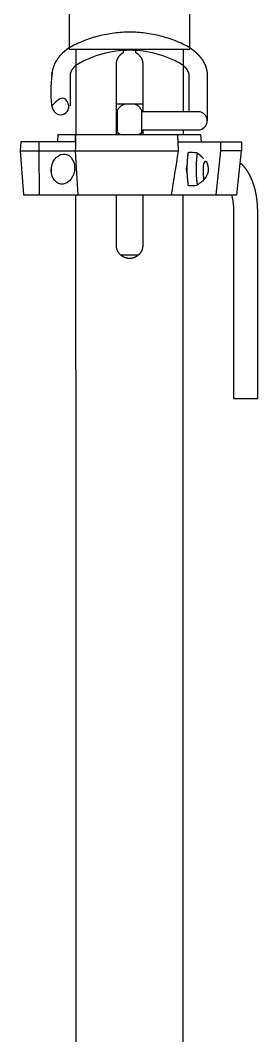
# Model space of a CAD drawing. Header units: millimetres. Extents: x 1924 to 471109, y -30014 to 109986.
# Drawn here: x 426572 to 426730, y 29902 to 30575 of the extents above; entities that cross this region are included whole.
import ezdxf

# ---------------------------------------------------------------- set-up
doc = ezdxf.new("R2010")
doc.units = ezdxf.units.MM
doc.header["$LTSCALE"] = 100
doc.linetypes.add('104', pattern=[4, 2, -2])
doc.layers.add('PERI_HIDDEN', color=30, linetype='104', plot=False)

msp = doc.modelspace()

# ---------------------------------------------------------------- linework, layer by layer
at = {"color": 0, "linetype": 'ByBlock'}
for p, q in [((426609.37, 30555.612), (426609.37, 30499.112)), ((426680.46, 30555.612), (426680.46, 30514.112)), ((426653.665, 30519.112), (426636.165, 30519.112)), ((426653.665, 30502.112), (426653.665, 30499.112)), ((426680.46, 30502.112), (426680.46, 30499.112)), ((426705.185, 30494.112), (426705.185, 30488.112)), ((426650.772, 30419.112), (426639.057, 30419.112))]:
    msp.add_line(p, q, dxfattribs=at)
msp.add_lwpolyline([(426684.915, 30555.612), (426684.915, 30582.612), (426604.915, 30582.612), (426604.915, 30555.612)], close=True, dxfattribs=at)
for points in [[(426636.165, 30499.112), (426636.165, 30545.612), (426636.166, 30545.757), (426636.17, 30545.902), (426636.176, 30546.049), (426636.185, 30546.196), (426636.197, 30546.343), (426636.21, 30546.491), (426636.227, 30546.639), (426636.246, 30546.788), (426636.268, 30546.936), (426636.292, 30547.085), (426636.319, 30547.233), (426636.348, 30547.382), (426636.38, 30547.53), (426636.414, 30547.678), (426636.451, 30547.825), (426636.491, 30547.972), (426636.533, 30548.119), (426636.578, 30548.265), (426636.625, 30548.41), (426636.675, 30548.555), (426636.727, 30548.698), (426636.782, 30548.841), (426636.84, 30548.982), (426636.9, 30549.123), (426636.963, 30549.262), (426637.028, 30549.4), (426637.096, 30549.537), (426637.166, 30549.673), (426637.238, 30549.807), (426637.312, 30549.94), (426637.388, 30550.071), (426637.467, 30550.2), (426637.548, 30550.328), (426637.63, 30550.455), (426637.715, 30550.579), (426637.801, 30550.702), (426637.889, 30550.823), (426637.979, 30550.943), (426638.07, 30551.06), (426638.163, 30551.175), (426638.257, 30551.288), (426638.353, 30551.399), (426638.451, 30551.508), (426638.549, 30551.615), (426638.649, 30551.72), (426638.751, 30551.822), (426638.854, 30551.922), (426638.959, 30552.022), (426639.067, 30552.12), (426639.177, 30552.217), (426639.289, 30552.312), (426639.403, 30552.406), (426639.519, 30552.499), (426639.637, 30552.59), (426639.757, 30552.679), (426639.879, 30552.766), (426640.003, 30552.852), (426640.128, 30552.935), (426640.255, 30553.017), (426640.384, 30553.097), (426640.514, 30553.174), (426640.646, 30553.25), (426640.78, 30553.323), (426640.915, 30553.394), (426640.915, 30555.612)], [(426648.915, 30555.612), (426648.915, 30553.394), (426649.05, 30553.323), (426649.183, 30553.25), (426649.315, 30553.174), (426649.446, 30553.097), (426649.574, 30553.017), (426649.701, 30552.935), (426649.827, 30552.852), (426649.951, 30552.766), (426650.072, 30552.679), (426650.192, 30552.59), (426650.31, 30552.499), (426650.427, 30552.406), (426650.541, 30552.312), (426650.653, 30552.217), (426650.762, 30552.12), (426650.87, 30552.022), (426650.976, 30551.922), (426651.079, 30551.822), (426651.18, 30551.72), (426651.28, 30551.615), (426651.379, 30551.508), (426651.476, 30551.399), (426651.572, 30551.288), (426651.667, 30551.175), (426651.76, 30551.06), (426651.851, 30550.943), (426651.941, 30550.823), (426652.029, 30550.702), (426652.115, 30550.579), (426652.199, 30550.455), (426652.282, 30550.328), (426652.362, 30550.2), (426652.441, 30550.071), (426652.518, 30549.94), (426652.592, 30549.807), (426652.664, 30549.673), (426652.734, 30549.537), (426652.801, 30549.4), (426652.867, 30549.262), (426652.929, 30549.123), (426652.989, 30548.982), (426653.047, 30548.841), (426653.102, 30548.698), (426653.155, 30548.555), (426653.204, 30548.41), (426653.252, 30548.265), (426653.296, 30548.119), (426653.339, 30547.972), (426653.378, 30547.825), (426653.415, 30547.678), (426653.45, 30547.53), (426653.481, 30547.382), (426653.511, 30547.233), (426653.538, 30547.085), (426653.562, 30546.936), (426653.583, 30546.788), (426653.602, 30546.639), (426653.619, 30546.491), (426653.633, 30546.343), (426653.644, 30546.196), (426653.653, 30546.049), (426653.66, 30545.902), (426653.663, 30545.757), (426653.665, 30545.612), (426653.665, 30514.112)], [(426684.994, 30556.517), (426684.994, 30556.517), (426685.072, 30556.464), (426685.151, 30556.41), (426685.229, 30556.356), (426685.307, 30556.302), (426685.385, 30556.247), (426685.462, 30556.193), (426685.54, 30556.138), (426685.617, 30556.083), (426685.694, 30556.028), (426685.771, 30555.973), (426685.847, 30555.918), (426685.923, 30555.863), (426686, 30555.807), (426686.076, 30555.752), (426686.151, 30555.696), (426686.227, 30555.64), (426686.302, 30555.584), (426686.377, 30555.528), (426686.452, 30555.472), (426686.527, 30555.415), (426686.601, 30555.359), (426686.675, 30555.302), (426686.749, 30555.245), (426686.823, 30555.188), (426686.897, 30555.131), (426686.97, 30555.073), (426687.043, 30555.016), (426687.116, 30554.958), (426687.189, 30554.901), (426687.261, 30554.843), (426687.334, 30554.785), (426687.406, 30554.726), (426687.478, 30554.668), (426687.549, 30554.61), (426687.621, 30554.551), (426687.692, 30554.492), (426687.763, 30554.433), (426687.833, 30554.374), (426687.904, 30554.315), (426687.974, 30554.256), (426688.044, 30554.196), (426688.114, 30554.137), (426688.184, 30554.077), (426688.253, 30554.017), (426688.322, 30553.957), (426688.391, 30553.896), (426688.46, 30553.836), (426688.528, 30553.776), (426688.597, 30553.715), (426688.665, 30553.654), (426688.732, 30553.593), (426688.8, 30553.532), (426688.867, 30553.471), (426688.934, 30553.409), (426689.001, 30553.347), (426689.068, 30553.286), (426689.134, 30553.224), (426689.201, 30553.162), (426689.267, 30553.1), (426689.332, 30553.037), (426689.398, 30552.975), (426689.463, 30552.912), (426689.528, 30552.849), (426689.593, 30552.786), (426689.658, 30552.723), (426689.722, 30552.66), (426689.786, 30552.596), (426689.85, 30552.533), (426689.914, 30552.469), (426689.977, 30552.405), (426690.04, 30552.341), (426690.103, 30552.277), (426690.166, 30552.212), (426690.228, 30552.148), (426690.29, 30552.083), (426690.352, 30552.018), (426690.414, 30551.953), (426690.475, 30551.888), (426690.536, 30551.823), (426690.597, 30551.757), (426690.658, 30551.692), (426690.718, 30551.626), (426690.778, 30551.56), (426690.838, 30551.494), (426690.898, 30551.428), (426690.957, 30551.362), (426691.016, 30551.295), (426691.075, 30551.228), (426691.133, 30551.162), (426691.192, 30551.095), (426691.25, 30551.027), (426691.308, 30550.96), (426691.365, 30550.893), (426691.422, 30550.825), (426691.479, 30550.757), (426691.536, 30550.689), (426691.593, 30550.621), (426691.649, 30550.553), (426691.705, 30550.485), (426691.76, 30550.416), (426691.816, 30550.348), (426691.871, 30550.279), (426691.926, 30550.21), (426691.98, 30550.141), (426692.034, 30550.071), (426692.088, 30550.002), (426692.142, 30549.932), (426692.196, 30549.863), (426692.249, 30549.793), (426692.302, 30549.723), (426692.354, 30549.652), (426692.406, 30549.582), (426692.459, 30549.511), (426692.51, 30549.441), (426692.562, 30549.37), (426692.613, 30549.299), (426692.664, 30549.228), (426692.714, 30549.156), (426692.765, 30549.085), (426692.815, 30549.013), (426692.864, 30548.941), (426692.914, 30548.87), (426692.963, 30548.797), (426693.012, 30548.725), (426693.06, 30548.653), (426693.109, 30548.58), (426693.157, 30548.508), (426693.204, 30548.435), (426693.252, 30548.362), (426693.299, 30548.288), (426693.345, 30548.215), (426693.392, 30548.142), (426693.438, 30548.068), (426693.484, 30547.994), (426693.529, 30547.92), (426693.575, 30547.846), (426693.62, 30547.772), (426693.664, 30547.697), (426693.708, 30547.623), (426693.752, 30547.548), (426693.796, 30547.473), (426693.84, 30547.398), (426693.883, 30547.323), (426693.925, 30547.248), (426693.968, 30547.172), (426694.01, 30547.096), (426694.052, 30547.02), (426694.093, 30546.944), (426694.134, 30546.868), (426694.175, 30546.792), (426694.216, 30546.716), (426694.256, 30546.639), (426694.296, 30546.562), (426694.335, 30546.485), (426694.375, 30546.408), (426694.414, 30546.331), (426694.452, 30546.253), (426694.491, 30546.176), (426694.528, 30546.098), (426694.566, 30546.02), (426694.603, 30545.942), (426694.64, 30545.864), (426694.677, 30545.786), (426694.713, 30545.707), (426694.749, 30545.628), (426694.784, 30545.55), (426694.819, 30545.471), (426694.854, 30545.392), (426694.889, 30545.312), (426694.923, 30545.233), (426694.956, 30545.153), (426694.99, 30545.074), (426695.023, 30544.994), (426695.055, 30544.914), (426695.088, 30544.834), (426695.12, 30544.753), (426695.151, 30544.673), (426695.182, 30544.592), (426695.213, 30544.512), (426695.244, 30544.431), (426695.274, 30544.35), (426695.303, 30544.269), (426695.333, 30544.188), (426695.362, 30544.106), (426695.39, 30544.025), (426695.419, 30543.943), (426695.447, 30543.862), (426695.474, 30543.78), (426695.501, 30543.698), (426695.528, 30543.616), (426695.554, 30543.534), (426695.58, 30543.452), (426695.606, 30543.369), (426695.631, 30543.287), (426695.656, 30543.204), (426695.681, 30543.122), (426695.705, 30543.039), (426695.728, 30542.956), (426695.752, 30542.873), (426695.775, 30542.79), (426695.797, 30542.707), (426695.819, 30542.623), (426695.841, 30542.54), (426695.863, 30542.457), (426695.884, 30542.373), (426695.904, 30542.289), (426695.925, 30542.206), (426695.944, 30542.122), (426695.964, 30542.038), (426695.983, 30541.954), (426696.002, 30541.87), (426696.02, 30541.786), (426696.038, 30541.701), (426696.055, 30541.617), (426696.072, 30541.533), (426696.089, 30541.448), (426696.105, 30541.364), (426696.121, 30541.279), (426696.136, 30541.194), (426696.151, 30541.109), (426696.166, 30541.025), (426696.18, 30540.94), (426696.194, 30540.855), (426696.208, 30540.77), (426696.221, 30540.685), (426696.233, 30540.6), (426696.245, 30540.514), (426696.257, 30540.429), (426696.268, 30540.344), (426696.279, 30540.258), (426696.29, 30540.173), (426696.3, 30540.088), (426696.31, 30540.002), (426696.319, 30539.916), (426696.328, 30539.831), (426696.336, 30539.745), (426696.344, 30539.66), (426696.352, 30539.574), (426696.359, 30539.488), (426696.366, 30539.402), (426696.372, 30539.316), (426696.378, 30539.231), (426696.383, 30539.145), (426696.388, 30539.059), (426696.393, 30538.973), (426696.397, 30538.887), (426696.401, 30538.801), (426696.404, 30538.715), (426696.407, 30538.629), (426696.409, 30538.542), (426696.411, 30538.456), (426696.413, 30538.37), (426696.414, 30538.284), (426696.415, 30538.198), (426696.415, 30538.112), (426696.415, 30508.112)], [(426609.37, 30544.891), (426609.299, 30544.829), (426609.23, 30544.768), (426609.161, 30544.706), (426609.093, 30544.644), (426609.025, 30544.583), (426608.958, 30544.521), (426608.892, 30544.46), (426608.827, 30544.398), (426608.762, 30544.337), (426608.698, 30544.276), (426608.635, 30544.214), (426608.572, 30544.153), (426608.51, 30544.092), (426608.449, 30544.031), (426608.388, 30543.97), (426608.328, 30543.909), (426608.269, 30543.848), (426608.21, 30543.787), (426608.153, 30543.726), (426608.096, 30543.666), (426608.039, 30543.605), (426607.984, 30543.545), (426607.929, 30543.485), (426607.874, 30543.425), (426607.821, 30543.365), (426607.768, 30543.305), (426607.716, 30543.246), (426607.664, 30543.186), (426607.614, 30543.127), (426607.563, 30543.067), (426607.514, 30543.008), (426607.465, 30542.949), (426607.417, 30542.89), (426607.37, 30542.832), (426607.323, 30542.773), (426607.277, 30542.714), (426607.232, 30542.656), (426607.187, 30542.598), (426607.143, 30542.54), (426607.099, 30542.482), (426607.057, 30542.425), (426607.014, 30542.367), (426606.973, 30542.31), (426606.932, 30542.252), (426606.892, 30542.195), (426606.852, 30542.139), (426606.813, 30542.082), (426606.775, 30542.025), (426606.737, 30541.969), (426606.7, 30541.913), (426606.663, 30541.857), (426606.628, 30541.801), (426606.592, 30541.745), (426606.558, 30541.69), (426606.524, 30541.634), (426606.49, 30541.579), (426606.457, 30541.524), (426606.425, 30541.469), (426606.393, 30541.415), (426606.362, 30541.36), (426606.331, 30541.306), (426606.302, 30541.252), (426606.272, 30541.198), (426606.243, 30541.145), (426606.215, 30541.091), (426606.187, 30541.038), (426606.16, 30540.985), (426606.134, 30540.932), (426606.108, 30540.88), (426606.082, 30540.827), (426606.057, 30540.775), (426606.033, 30540.723), (426606.009, 30540.671), (426605.986, 30540.62), (426605.963, 30540.568), (426605.941, 30540.517), (426605.919, 30540.466), (426605.898, 30540.416), (426605.878, 30540.365), (426605.858, 30540.315), (426605.838, 30540.265), (426605.819, 30540.215), (426605.8, 30540.166), (426605.782, 30540.116), (426605.765, 30540.067), (426605.748, 30540.019), (426605.731, 30539.97), (426605.715, 30539.922), (426605.7, 30539.873), (426605.684, 30539.826), (426605.67, 30539.778), (426605.656, 30539.73), (426605.642, 30539.683), (426605.628, 30539.636), (426605.615, 30539.589), (426605.603, 30539.542), (426605.591, 30539.496), (426605.579, 30539.449), (426605.568, 30539.403), (426605.557, 30539.357), (426605.547, 30539.311), (426605.537, 30539.265), (426605.528, 30539.22), (426605.518, 30539.174), (426605.51, 30539.129), (426605.501, 30539.084), (426605.493, 30539.039), (426605.486, 30538.994), (426605.479, 30538.949), (426605.472, 30538.904), (426605.466, 30538.859), (426605.46, 30538.815), (426605.454, 30538.77), (426605.449, 30538.726), (426605.444, 30538.682), (426605.44, 30538.638), (426605.436, 30538.594), (426605.432, 30538.55), (426605.426, 30538.462), (426605.421, 30538.374), (426605.417, 30538.286), (426605.415, 30538.199), (426605.415, 30538.112), (426605.415, 30518.112)], [(426684.415, 30514.112), (426684.415, 30538.112), (426684.414, 30538.199), (426684.412, 30538.287), (426684.409, 30538.375), (426684.404, 30538.463), (426684.398, 30538.551), (426684.391, 30538.64), (426684.382, 30538.73), (426684.377, 30538.774), (426684.371, 30538.819), (426684.365, 30538.864), (426684.359, 30538.909), (426684.353, 30538.954), (426684.346, 30539), (426684.338, 30539.045), (426684.331, 30539.091), (426684.322, 30539.136), (426684.314, 30539.182), (426684.305, 30539.228), (426684.295, 30539.274), (426684.286, 30539.32), (426684.275, 30539.366), (426684.265, 30539.413), (426684.254, 30539.459), (426684.242, 30539.506), (426684.23, 30539.553), (426684.218, 30539.6), (426684.205, 30539.647), (426684.191, 30539.694), (426684.178, 30539.742), (426684.163, 30539.789), (426684.149, 30539.837), (426684.133, 30539.885), (426684.118, 30539.933), (426684.102, 30539.981), (426684.085, 30540.03), (426684.068, 30540.078), (426684.05, 30540.127), (426684.032, 30540.176), (426684.014, 30540.225), (426683.995, 30540.274), (426683.975, 30540.324), (426683.955, 30540.373), (426683.934, 30540.423), (426683.913, 30540.473), (426683.892, 30540.523), (426683.869, 30540.574), (426683.847, 30540.625), (426683.824, 30540.675), (426683.8, 30540.726), (426683.776, 30540.778), (426683.751, 30540.829), (426683.725, 30540.881), (426683.699, 30540.933), (426683.673, 30540.985), (426683.646, 30541.037), (426683.618, 30541.09), (426683.59, 30541.143), (426683.561, 30541.196), (426683.532, 30541.249), (426683.502, 30541.302), (426683.472, 30541.356), (426683.441, 30541.41), (426683.409, 30541.464), (426683.377, 30541.519), (426683.344, 30541.574), (426683.311, 30541.629), (426683.276, 30541.684), (426683.242, 30541.739), (426683.207, 30541.795), (426683.171, 30541.851), (426683.134, 30541.907), (426683.097, 30541.963), (426683.059, 30542.02), (426683.02, 30542.077), (426682.981, 30542.134), (426682.942, 30542.191), (426682.901, 30542.248), (426682.86, 30542.305), (426682.818, 30542.363), (426682.776, 30542.421), (426682.733, 30542.479), (426682.689, 30542.537), (426682.645, 30542.595), (426682.6, 30542.653), (426682.554, 30542.712), (426682.508, 30542.77), (426682.461, 30542.829), (426682.413, 30542.888), (426682.365, 30542.947), (426682.316, 30543.007), (426682.266, 30543.066), (426682.216, 30543.126), (426682.165, 30543.185), (426682.113, 30543.245), (426682.061, 30543.305), (426682.008, 30543.365), (426681.954, 30543.425), (426681.9, 30543.485), (426681.845, 30543.545), (426681.789, 30543.606), (426681.733, 30543.666), (426681.676, 30543.727), (426681.618, 30543.787), (426681.559, 30543.848), (426681.5, 30543.909), (426681.44, 30543.97), (426681.38, 30544.031), (426681.319, 30544.092), (426681.257, 30544.153), (426681.194, 30544.214), (426681.131, 30544.276), (426681.067, 30544.337), (426681.002, 30544.398), (426680.937, 30544.46), (426680.871, 30544.521), (426680.804, 30544.583), (426680.737, 30544.644), (426680.669, 30544.706), (426680.6, 30544.768), (426680.53, 30544.829), (426680.46, 30544.891)], [(426608.879, 30499.112), (426608.874, 30498.114), (426608.868, 30497.115), (426608.862, 30496.115), (426608.857, 30495.114), (426608.851, 30494.112), (426572.862, 30494.112), (426572.446, 30488.112), (426677.384, 30488.112)], [(426585.083, 30459.112), (426584.946, 30488.112), (426585.027, 30494.112)], [(426597.403, 30494.112), (426597.665, 30499.112), (426692.015, 30499.112), (426692.277, 30494.112)], [(426608.992, 30499.112), (426608.98, 30496.922), (426608.968, 30494.728), (426608.956, 30492.528), (426608.944, 30490.322), (426608.933, 30488.112), (426609.135, 30484.299), (426609.337, 30480.542), (426609.541, 30476.838), (426609.745, 30473.188), (426609.95, 30469.591), (426610.155, 30466.046), (426610.361, 30462.553), (426610.569, 30459.112)], [(426672.724, 30459.112), (426673.278, 30462.542), (426673.84, 30466.025), (426674.41, 30469.563), (426674.988, 30473.156), (426675.574, 30476.807), (426676.168, 30480.515), (426676.772, 30484.283), (426677.384, 30488.112), (426676.861, 30499.112)], [(426677.099, 30494.112), (426719.185, 30494.112), (426719.185, 30488.112)], [(426572.446, 30488.112), (426574.532, 30459.112), (426716.101, 30459.112), (426719.185, 30488.112), (426705.185, 30488.112), (426702.101, 30459.112)], [(426712.524, 30459.112), (426712.564, 30458.959), (426712.603, 30458.805), (426712.642, 30458.65), (426712.68, 30458.494), (426712.718, 30458.338), (426712.755, 30458.181), (426712.792, 30458.023), (426712.828, 30457.864), (426712.864, 30457.704), (426712.899, 30457.543), (426712.934, 30457.382), (426712.968, 30457.22), (426713.001, 30457.057), (426713.034, 30456.894), (426713.098, 30456.565), (426713.159, 30456.233), (426713.219, 30455.899), (426713.276, 30455.562), (426713.33, 30455.223), (426713.382, 30454.881), (426713.431, 30454.538), (426713.478, 30454.192), (426713.522, 30453.844), (426713.564, 30453.495), (426713.603, 30453.144), (426713.64, 30452.791), (426713.673, 30452.437), (426713.705, 30452.081), (426713.733, 30451.724), (426713.759, 30451.366), (426713.782, 30451.007), (426713.803, 30450.647), (426713.821, 30450.287), (426713.836, 30449.925), (426713.848, 30449.563), (426713.858, 30449.201), (426713.865, 30448.838), (426713.869, 30448.475), (426713.87, 30448.112), (426713.87, 30324.112), (426729.87, 30324.112), (426729.87, 30448.112), (426729.87, 30448.406), (426729.868, 30448.701), (426729.864, 30448.995), (426729.86, 30449.289), (426729.854, 30449.584), (426729.846, 30449.878), (426729.837, 30450.172), (426729.827, 30450.466), (426729.816, 30450.76), (426729.803, 30451.053), (426729.789, 30451.347), (426729.773, 30451.64), (426729.756, 30451.933), (426729.738, 30452.226), (426729.718, 30452.518), (426729.697, 30452.811), (426729.675, 30453.103), (426729.651, 30453.394), (426729.626, 30453.686), (426729.6, 30453.977), (426729.572, 30454.268), (426729.543, 30454.558), (426729.512, 30454.848), (426729.481, 30455.138), (426729.447, 30455.427), (426729.413, 30455.715), (426729.377, 30456.004), (426729.34, 30456.291), (426729.301, 30456.579), (426729.261, 30456.866), (426729.22, 30457.152), (426729.177, 30457.437), (426729.134, 30457.723), (426729.088, 30458.007), (426729.042, 30458.291), (426728.994, 30458.574), (426728.944, 30458.857), (426728.894, 30459.139), (426728.842, 30459.421), (426728.788, 30459.701), (426728.733, 30459.981), (426728.677, 30460.261), (426728.62, 30460.539), (426728.561, 30460.817), (426728.501, 30461.094), (426728.44, 30461.371), (426728.377, 30461.646), (426728.313, 30461.921), (426728.247, 30462.195), (426728.18, 30462.469), (426728.112, 30462.741), (426728.042, 30463.012), (426727.971, 30463.283), (426727.899, 30463.553), (426727.825, 30463.822), (426727.75, 30464.09), (426727.674, 30464.357), (426727.596, 30464.623), (426727.517, 30464.888), (426727.436, 30465.152), (426727.354, 30465.416), (426727.271, 30465.678), (426727.186, 30465.939), (426727.1, 30466.199), (426727.056, 30466.329), (426727.013, 30466.458), (426726.968, 30466.588), (426726.924, 30466.717), (426726.879, 30466.845), (426726.833, 30466.974), (426726.788, 30467.102), (426726.742, 30467.23), (426726.696, 30467.357), (426726.649, 30467.485), (426726.602, 30467.612), (426726.554, 30467.738), (426726.507, 30467.865), (426726.459, 30467.991), (426726.41, 30468.117), (426726.362, 30468.243), (426726.313, 30468.368), (426726.263, 30468.493), (426726.213, 30468.618), (426726.163, 30468.743), (426726.113, 30468.867), (426726.062, 30468.991), (426726.011, 30469.114), (426725.959, 30469.238), (426725.907, 30469.361), (426725.855, 30469.484), (426725.802, 30469.606), (426725.749, 30469.728), (426725.696, 30469.85), (426725.642, 30469.972), (426725.588, 30470.093), (426725.533, 30470.214), (426725.479, 30470.335), (426725.423, 30470.455), (426725.368, 30470.575), (426725.312, 30470.695), (426725.255, 30470.814), (426725.199, 30470.933), (426725.142, 30471.052), (426725.084, 30471.17), (426725.026, 30471.289), (426724.968, 30471.406), (426724.909, 30471.524), (426724.85, 30471.641), (426724.791, 30471.758), (426724.731, 30471.874), (426724.671, 30471.991), (426724.61, 30472.107), (426724.549, 30472.222), (426724.488, 30472.337), (426724.426, 30472.452), (426724.364, 30472.567), (426724.302, 30472.681), (426724.239, 30472.795), (426724.175, 30472.908), (426724.112, 30473.021), (426724.047, 30473.134), (426723.983, 30473.247), (426723.918, 30473.359), (426723.853, 30473.471), (426723.787, 30473.582), (426723.721, 30473.693), (426723.654, 30473.804), (426723.587, 30473.914), (426723.52, 30474.024), (426723.452, 30474.134), (426723.384, 30474.243), (426723.315, 30474.352), (426723.246, 30474.461), (426723.176, 30474.569), (426723.106, 30474.677), (426723.036, 30474.784), (426722.965, 30474.892), (426722.894, 30474.998), (426722.823, 30475.105), (426722.75, 30475.211), (426722.678, 30475.316), (426722.605, 30475.422), (426722.532, 30475.526), (426722.458, 30475.631), (426722.384, 30475.735), (426722.309, 30475.839), (426722.234, 30475.942), (426722.158, 30476.045), (426722.082, 30476.148), (426722.006, 30476.25), (426721.929, 30476.352), (426721.851, 30476.453), (426721.774, 30476.554), (426721.695, 30476.655), (426721.616, 30476.755), (426721.537, 30476.855), (426721.457, 30476.954), (426721.377, 30477.053), (426721.296, 30477.152), (426721.215, 30477.25), (426721.133, 30477.347), (426721.051, 30477.445), (426720.968, 30477.541), (426720.885, 30477.638), (426720.801, 30477.733), (426720.717, 30477.829), (426720.632, 30477.924), (426720.546, 30478.018), (426720.461, 30478.112), (426720.374, 30478.206), (426720.287, 30478.299), (426720.2, 30478.391), (426720.112, 30478.483), (426720.024, 30478.575), (426719.935, 30478.666), (426719.845, 30478.757), (426719.755, 30478.847), (426719.664, 30478.937), (426719.573, 30479.026), (426719.481, 30479.114), (426719.389, 30479.202), (426719.296, 30479.29), (426719.203, 30479.377), (426719.109, 30479.464), (426719.014, 30479.55), (426718.919, 30479.635), (426718.824, 30479.72), (426718.727, 30479.805), (426718.631, 30479.888), (426718.533, 30479.972), (426718.435, 30480.055), (426718.337, 30480.137)], [(426609.415, 28641.112), (426609.415, 30335.362), (426609.37, 30350.362), (426609.37, 30459.112)], [(426653.665, 30459.112), (426653.665, 30425.612), (426653.664, 30425.508), (426653.662, 30425.404), (426653.659, 30425.3), (426653.654, 30425.195), (426653.649, 30425.09), (426653.641, 30424.985), (426653.633, 30424.879), (426653.623, 30424.773), (426653.612, 30424.668), (426653.6, 30424.562), (426653.586, 30424.455), (426653.571, 30424.349), (426653.555, 30424.243), (426653.537, 30424.137), (426653.518, 30424.031), (426653.498, 30423.924), (426653.477, 30423.818), (426653.454, 30423.712), (426653.43, 30423.607), (426653.404, 30423.501), (426653.377, 30423.395), (426653.349, 30423.29), (426653.32, 30423.185), (426653.289, 30423.08), (426653.257, 30422.976), (426653.224, 30422.872), (426653.189, 30422.768), (426653.153, 30422.665), (426653.116, 30422.562), (426653.077, 30422.46), (426653.037, 30422.358), (426652.996, 30422.257), (426652.954, 30422.156), (426652.91, 30422.056), (426652.865, 30421.957), (426652.818, 30421.858), (426652.771, 30421.76), (426652.722, 30421.662), (426652.672, 30421.565), (426652.621, 30421.469), (426652.568, 30421.374), (426652.515, 30421.279), (426652.46, 30421.185), (426652.405, 30421.092), (426652.348, 30420.999), (426652.29, 30420.908), (426652.232, 30420.817), (426652.172, 30420.727), (426652.111, 30420.638), (426652.05, 30420.55), (426651.987, 30420.463), (426651.924, 30420.377), (426651.86, 30420.292), (426651.795, 30420.208), (426651.729, 30420.125), (426651.662, 30420.043), (426651.594, 30419.961), (426651.526, 30419.881), (426651.457, 30419.802), (426651.388, 30419.725), (426651.317, 30419.648), (426651.246, 30419.572), (426651.175, 30419.498), (426651.102, 30419.425), (426651.029, 30419.352), (426650.955, 30419.281), (426650.879, 30419.21), (426650.802, 30419.139), (426650.725, 30419.07), (426650.646, 30419.001), (426650.566, 30418.932), (426650.485, 30418.865), (426650.402, 30418.798), (426650.319, 30418.732), (426650.235, 30418.667), (426650.15, 30418.603), (426650.064, 30418.54), (426649.977, 30418.477), (426649.889, 30418.416), (426649.8, 30418.355), (426649.71, 30418.295), (426649.619, 30418.237), (426649.528, 30418.179), (426649.435, 30418.122), (426649.342, 30418.067), (426649.248, 30418.012), (426649.153, 30417.958), (426649.058, 30417.906), (426648.962, 30417.855), (426648.865, 30417.805), (426648.767, 30417.756), (426648.669, 30417.708), (426648.57, 30417.662), (426648.471, 30417.617), (426648.37, 30417.573), (426648.27, 30417.53), (426648.168, 30417.489), (426648.067, 30417.449), (426647.964, 30417.411), (426647.862, 30417.373), (426647.758, 30417.337), (426647.655, 30417.303), (426647.551, 30417.269), (426647.446, 30417.237), (426647.341, 30417.206), (426647.236, 30417.177), (426647.131, 30417.149), (426647.026, 30417.122), (426646.92, 30417.097), (426646.814, 30417.073), (426646.708, 30417.05), (426646.602, 30417.028), (426646.496, 30417.008), (426646.39, 30416.989), (426646.283, 30416.972), (426646.177, 30416.955), (426646.071, 30416.94), (426645.965, 30416.927), (426645.859, 30416.914), (426645.753, 30416.903), (426645.647, 30416.893), (426645.542, 30416.885), (426645.437, 30416.878), (426645.332, 30416.872), (426645.227, 30416.867), (426645.122, 30416.864), (426645.018, 30416.862), (426644.915, 30416.862), (426644.811, 30416.862), (426644.707, 30416.864), (426644.603, 30416.867), (426644.498, 30416.872), (426644.393, 30416.878), (426644.288, 30416.885), (426644.182, 30416.893), (426644.076, 30416.903), (426643.971, 30416.914), (426643.865, 30416.927), (426643.758, 30416.94), (426643.652, 30416.955), (426643.546, 30416.972), (426643.44, 30416.989), (426643.334, 30417.008), (426643.227, 30417.028), (426643.121, 30417.05), (426643.015, 30417.073), (426642.909, 30417.097), (426642.804, 30417.122), (426642.698, 30417.149), (426642.593, 30417.177), (426642.488, 30417.206), (426642.383, 30417.237), (426642.279, 30417.269), (426642.175, 30417.303), (426642.071, 30417.337), (426641.968, 30417.373), (426641.865, 30417.411), (426641.763, 30417.449), (426641.661, 30417.489), (426641.56, 30417.53), (426641.459, 30417.573), (426641.359, 30417.617), (426641.259, 30417.662), (426641.161, 30417.708), (426641.062, 30417.756), (426640.965, 30417.805), (426640.868, 30417.855), (426640.772, 30417.906), (426640.676, 30417.958), (426640.581, 30418.012), (426640.487, 30418.067), (426640.394, 30418.122), (426640.302, 30418.179), (426640.21, 30418.237), (426640.12, 30418.295), (426640.03, 30418.355), (426639.941, 30418.416), (426639.853, 30418.477), (426639.766, 30418.54), (426639.68, 30418.603), (426639.595, 30418.667), (426639.51, 30418.732), (426639.427, 30418.798), (426639.345, 30418.865), (426639.264, 30418.932), (426639.184, 30419.001), (426639.105, 30419.07), (426639.027, 30419.139), (426638.95, 30419.21), (426638.875, 30419.281), (426638.8, 30419.352), (426638.727, 30419.425), (426638.655, 30419.498), (426638.583, 30419.572), (426638.512, 30419.648), (426638.442, 30419.725), (426638.372, 30419.802), (426638.303, 30419.881), (426638.235, 30419.961), (426638.168, 30420.043), (426638.101, 30420.125), (426638.035, 30420.208), (426637.97, 30420.292), (426637.906, 30420.377), (426637.842, 30420.463), (426637.78, 30420.55), (426637.718, 30420.638), (426637.658, 30420.727), (426637.598, 30420.817), (426637.539, 30420.908), (426637.482, 30420.999), (426637.425, 30421.092), (426637.369, 30421.185), (426637.315, 30421.279), (426637.261, 30421.374), (426637.209, 30421.469), (426637.158, 30421.565), (426637.108, 30421.662), (426637.059, 30421.76), (426637.011, 30421.858), (426636.965, 30421.957), (426636.92, 30422.056), (426636.876, 30422.156), (426636.833, 30422.257), (426636.792, 30422.358), (426636.752, 30422.46), (426636.714, 30422.562), (426636.676, 30422.665), (426636.64, 30422.768), (426636.606, 30422.872), (426636.572, 30422.976), (426636.54, 30423.08), (426636.51, 30423.185), (426636.48, 30423.29), (426636.452, 30423.395), (426636.425, 30423.501), (426636.4, 30423.607), (426636.376, 30423.712), (426636.353, 30423.818), (426636.331, 30423.924), (426636.311, 30424.031), (426636.292, 30424.137), (426636.275, 30424.243), (426636.258, 30424.349), (426636.243, 30424.455), (426636.23, 30424.562), (426636.217, 30424.668), (426636.206, 30424.773), (426636.197, 30424.879), (426636.188, 30424.985), (426636.181, 30425.09), (426636.175, 30425.195), (426636.171, 30425.3), (426636.167, 30425.404), (426636.165, 30425.508), (426636.165, 30425.612), (426636.165, 30459.112)], [(426680.415, 28641.112), (426680.415, 30335.362), (426680.46, 30350.362), (426680.46, 30459.112)]]:
    msp.add_lwpolyline(points, dxfattribs=at)
for points in [[(426638.915, 30499.112, -0.4142136), (426636.915, 30501.112), (426636.915, 30515.112)], [(426652.915, 30515.112), (426652.915, 30501.112, -0.4142136), (426650.915, 30499.112)], [(426652.915, 30502.112), (426690.415, 30502.112, 1), (426690.415, 30514.112), (426652.915, 30514.112)]]:
    msp.add_lwpolyline(points, format="xyb", dxfattribs=at)
for centre, start, end in [((426642.915, 30512.612), 90, 157.380135), ((426646.915, 30512.612), 22.619865, 90)]:
    msp.add_arc(centre, 6.5, start, end, dxfattribs=at)
msp.add_ellipse((426600.725, 30476.112), major_axis=(-1.499, -9.935), ratio=0.7616466, dxfattribs=at)
for centre, major_axis, ratio, start_param, end_param in [((426587.9, 30476.112), (1.456, -9.972), 0.5097485, 1.2115988, 1.5187321), ((426689.876, 30476.112), (0, 8.5), 0.8660254, 1.2134435, 1.9281492)]:
    msp.add_ellipse(centre, major_axis=major_axis, ratio=ratio, start_param=start_param, end_param=end_param, dxfattribs=at)
for points, weights, knots in [([(426604.915, 30556.558), (426604.875, 30556.538), (426604.836, 30556.517), (426604.797, 30556.491), (426604.757, 30556.464), (426604.718, 30556.437), (426604.679, 30556.41), (426604.64, 30556.383), (426604.601, 30556.356), (426604.562, 30556.329), (426604.523, 30556.302), (426604.484, 30556.274), (426604.445, 30556.247), (426604.406, 30556.22), (426604.367, 30556.193), (426604.329, 30556.165), (426604.29, 30556.138), (426604.251, 30556.111), (426604.213, 30556.083), (426604.174, 30556.056), (426604.136, 30556.028), (426604.097, 30556.001), (426604.059, 30555.973), (426604.021, 30555.946), (426603.982, 30555.918), (426603.944, 30555.891), (426603.906, 30555.863), (426603.868, 30555.835), (426603.83, 30555.807), (426603.792, 30555.78), (426603.754, 30555.752), (426603.716, 30555.724), (426603.678, 30555.696), (426603.641, 30555.668), (426603.603, 30555.64), (426603.565, 30555.612), (426603.527, 30555.584), (426603.49, 30555.556), (426603.452, 30555.528), (426603.415, 30555.5), (426603.378, 30555.472), (426603.34, 30555.443), (426603.303, 30555.415), (426603.266, 30555.387), (426603.228, 30555.359), (426603.191, 30555.33), (426603.154, 30555.302), (426603.117, 30555.273), (426603.08, 30555.245), (426603.043, 30555.216), (426603.006, 30555.188), (426602.969, 30555.159), (426602.933, 30555.131), (426602.896, 30555.102), (426602.859, 30555.073), (426602.823, 30555.045), (426602.786, 30555.016), (426602.749, 30554.987), (426602.713, 30554.958), (426602.677, 30554.929), (426602.64, 30554.9), (426602.604, 30554.871), (426602.568, 30554.842), (426602.531, 30554.813), (426602.495, 30554.784), (426602.459, 30554.755), (426602.423, 30554.726), (426602.387, 30554.697), (426602.351, 30554.668), (426602.315, 30554.638), (426602.279, 30554.609), (426602.244, 30554.58), (426602.208, 30554.551), (426602.172, 30554.521), (426602.137, 30554.492), (426602.101, 30554.462), (426602.065, 30554.433), (426602.03, 30554.403), (426601.995, 30554.374), (426601.959, 30554.344), (426601.924, 30554.314), (426601.889, 30554.285), (426601.854, 30554.255), (426601.818, 30554.225), (426601.783, 30554.195), (426601.748, 30554.166), (426601.713, 30554.136), (426601.679, 30554.106), (426601.644, 30554.076), (426601.609, 30554.046), (426601.574, 30554.016), (426601.54, 30553.986), (426601.505, 30553.956), (426601.47, 30553.925), (426601.436, 30553.895), (426601.401, 30553.865), (426601.367, 30553.835), (426601.333, 30553.805), (426601.298, 30553.774), (426601.264, 30553.744), (426601.23, 30553.714), (426601.196, 30553.683), (426601.162, 30553.653), (426601.128, 30553.622), (426601.094, 30553.592), (426601.06, 30553.561), (426601.026, 30553.53), (426600.992, 30553.5), (426600.959, 30553.469), (426600.925, 30553.438), (426600.892, 30553.408), (426600.858, 30553.377), (426600.825, 30553.346), (426600.791, 30553.315), (426600.758, 30553.284), (426600.725, 30553.253), (426600.691, 30553.222), (426600.658, 30553.191), (426600.625, 30553.16), (426600.592, 30553.129), (426600.559, 30553.098), (426600.526, 30553.067), (426600.493, 30553.035), (426600.46, 30553.004), (426600.428, 30552.973), (426600.395, 30552.941), (426600.362, 30552.91), (426600.33, 30552.879), (426600.297, 30552.847), (426600.265, 30552.816), (426600.232, 30552.784), (426600.2, 30552.753), (426600.168, 30552.721), (426600.136, 30552.689), (426600.103, 30552.658), (426600.071, 30552.626), (426600.039, 30552.594), (426600.007, 30552.563), (426599.975, 30552.531), (426599.944, 30552.499), (426599.912, 30552.467), (426599.88, 30552.435), (426599.848, 30552.403), (426599.817, 30552.371), (426599.785, 30552.339), (426599.754, 30552.307), (426599.722, 30552.275), (426599.691, 30552.243), (426599.66, 30552.21), (426599.629, 30552.178), (426599.597, 30552.146), (426599.566, 30552.114), (426599.535, 30552.081), (426599.504, 30552.049), (426599.473, 30552.016), (426599.443, 30551.984), (426599.412, 30551.951), (426599.381, 30551.919), (426599.35, 30551.886), (426599.32, 30551.854), (426599.289, 30551.821), (426599.259, 30551.788), (426599.228, 30551.756), (426599.198, 30551.723), (426599.168, 30551.69), (426599.138, 30551.657), (426599.107, 30551.624), (426599.077, 30551.591), (426599.047, 30551.558), (426599.017, 30551.525), (426598.988, 30551.492), (426598.958, 30551.459), (426598.928, 30551.426), (426598.898, 30551.393), (426598.869, 30551.36), (426598.839, 30551.327), (426598.81, 30551.293), (426598.78, 30551.26), (426598.751, 30551.227), (426598.722, 30551.193), (426598.692, 30551.16), (426598.663, 30551.126), (426598.634, 30551.093), (426598.605, 30551.059), (426598.576, 30551.026), (426598.547, 30550.992), (426598.518, 30550.959), (426598.49, 30550.925), (426598.461, 30550.891), (426598.432, 30550.857), (426598.404, 30550.824), (426598.375, 30550.79), (426598.347, 30550.756), (426598.318, 30550.722), (426598.29, 30550.688), (426598.262, 30550.654), (426598.234, 30550.62), (426598.206, 30550.586), (426598.178, 30550.552), (426598.15, 30550.518), (426598.122, 30550.483), (426598.094, 30550.449), (426598.066, 30550.415), (426598.039, 30550.381), (426598.011, 30550.346), (426597.983, 30550.312), (426597.956, 30550.278), (426597.928, 30550.243), (426597.901, 30550.209), (426597.874, 30550.174), (426597.847, 30550.14), (426597.82, 30550.105), (426597.792, 30550.07), (426597.765, 30550.036), (426597.739, 30550.001), (426597.712, 30549.966), (426597.685, 30549.931), (426597.658, 30549.896), (426597.632, 30549.862), (426597.605, 30549.827), (426597.578, 30549.792), (426597.552, 30549.757), (426597.526, 30549.722), (426597.499, 30549.687), (426597.473, 30549.651), (426597.447, 30549.616), (426597.421, 30549.581), (426597.395, 30549.546), (426597.369, 30549.511), (426597.343, 30549.475), (426597.317, 30549.44), (426597.292, 30549.405), (426597.266, 30549.369), (426597.24, 30549.334), (426597.215, 30549.298), (426597.189, 30549.263), (426597.164, 30549.227), (426597.139, 30549.191), (426597.114, 30549.156), (426597.088, 30549.12), (426597.063, 30549.084), (426597.038, 30549.049), (426597.013, 30549.013), (426596.989, 30548.977), (426596.964, 30548.941), (426596.939, 30548.905), (426596.914, 30548.869), (426596.89, 30548.833), (426596.865, 30548.797), (426596.841, 30548.761), (426596.817, 30548.725), (426596.792, 30548.689), (426596.768, 30548.652), (426596.744, 30548.616), (426596.72, 30548.58), (426596.696, 30548.544), (426596.672, 30548.507), (426596.648, 30548.471), (426596.624, 30548.434), (426596.601, 30548.398), (426596.577, 30548.361), (426596.554, 30548.325), (426596.53, 30548.288), (426596.507, 30548.252), (426596.483, 30548.215), (426596.46, 30548.178), (426596.437, 30548.141), (426596.414, 30548.105), (426596.391, 30548.068), (426596.368, 30548.031), (426596.345, 30547.994), (426596.322, 30547.957), (426596.3, 30547.92), (426596.277, 30547.883), (426596.254, 30547.846), (426596.232, 30547.809), (426596.21, 30547.772), (426596.187, 30547.735), (426596.165, 30547.697), (426596.143, 30547.66), (426596.121, 30547.623), (426596.099, 30547.585), (426596.077, 30547.548), (426596.055, 30547.511), (426596.033, 30547.473), (426596.011, 30547.436), (426595.99, 30547.398), (426595.968, 30547.361), (426595.947, 30547.323), (426595.925, 30547.285), (426595.904, 30547.248), (426595.883, 30547.21), (426595.862, 30547.172), (426595.841, 30547.134), (426595.82, 30547.096), (426595.799, 30547.058), (426595.778, 30547.021), (426595.757, 30546.983), (426595.736, 30546.945), (426595.716, 30546.906), (426595.695, 30546.868), (426595.675, 30546.83), (426595.654, 30546.792), (426595.634, 30546.754), (426595.614, 30546.716), (426595.594, 30546.677), (426595.574, 30546.639), (426595.554, 30546.601), (426595.534, 30546.562), (426595.514, 30546.524), (426595.494, 30546.485), (426595.474, 30546.447), (426595.455, 30546.408), (426595.435, 30546.37), (426595.416, 30546.331), (426595.397, 30546.292), (426595.377, 30546.253), (426595.358, 30546.215), (426595.339, 30546.176), (426595.32, 30546.137), (426595.301, 30546.098), (426595.282, 30546.059), (426595.264, 30546.02), (426595.245, 30545.981), (426595.226, 30545.942), (426595.208, 30545.903), (426595.189, 30545.864), (426595.171, 30545.825), (426595.153, 30545.785), (426595.135, 30545.746), (426595.117, 30545.707), (426595.099, 30545.668), (426595.081, 30545.628), (426595.063, 30545.589), (426595.045, 30545.549), (426595.028, 30545.51), (426595.01, 30545.47), (426594.993, 30545.431), (426594.976, 30545.391), (426594.958, 30545.352), (426594.941, 30545.312), (426594.924, 30545.272), (426594.907, 30545.232), (426594.89, 30545.193), (426594.873, 30545.153), (426594.857, 30545.113), (426594.84, 30545.073), (426594.824, 30545.033), (426594.807, 30544.993), (426594.791, 30544.953), (426594.774, 30544.913), (426594.758, 30544.873), (426594.742, 30544.833), (426594.726, 30544.793), (426594.71, 30544.753), (426594.694, 30544.713), (426594.679, 30544.672), (426594.663, 30544.632), (426594.647, 30544.592), (426594.632, 30544.552), (426594.617, 30544.511), (426594.601, 30544.471), (426594.586, 30544.43), (426594.571, 30544.39), (426594.556, 30544.35), (426594.541, 30544.309), (426594.526, 30544.268), (426594.512, 30544.228), (426594.497, 30544.187), (426594.482, 30544.147), (426594.468, 30544.106), (426594.454, 30544.065), (426594.439, 30544.025), (426594.425, 30543.984), (426594.411, 30543.943), (426594.397, 30543.902), (426594.383, 30543.861), (426594.369, 30543.82), (426594.356, 30543.779), (426594.342, 30543.739), (426594.329, 30543.698), (426594.315, 30543.657), (426594.302, 30543.616), (426594.289, 30543.574), (426594.275, 30543.533), (426594.262, 30543.492), (426594.249, 30543.451), (426594.237, 30543.41), (426594.224, 30543.369), (426594.211, 30543.328), (426594.199, 30543.286), (426594.186, 30543.245), (426594.174, 30543.204), (426594.161, 30543.162), (426594.149, 30543.121), (426594.137, 30543.08), (426594.125, 30543.038), (426594.113, 30542.997), (426594.101, 30542.955), (426594.09, 30542.914), (426594.078, 30542.872), (426594.066, 30542.831), (426594.055, 30542.789), (426594.044, 30542.748), (426594.032, 30542.706), (426594.021, 30542.665), (426594.01, 30542.623), (426593.999, 30542.581), (426593.988, 30542.54), (426593.978, 30542.498), (426593.967, 30542.456), (426593.957, 30542.414), (426593.946, 30542.373), (426593.936, 30542.331), (426593.925, 30542.289), (426593.915, 30542.247), (426593.905, 30542.205), (426593.895, 30542.163), (426593.885, 30542.121), (426593.876, 30542.079), (426593.866, 30542.037), (426593.856, 30541.995), (426593.847, 30541.953), (426593.837, 30541.911), (426593.828, 30541.869), (426593.819, 30541.827), (426593.81, 30541.785), (426593.801, 30541.743), (426593.792, 30541.701), (426593.783, 30541.659), (426593.775, 30541.617), (426593.766, 30541.574), (426593.757, 30541.532), (426593.749, 30541.49), (426593.741, 30541.448), (426593.733, 30541.406), (426593.725, 30541.363), (426593.717, 30541.321), (426593.709, 30541.279), (426593.701, 30541.236), (426593.693, 30541.194), (426593.686, 30541.152), (426593.678, 30541.109), (426593.671, 30541.067), (426593.664, 30541.024), (426593.656, 30540.982), (426593.649, 30540.94), (426593.642, 30540.897), (426593.635, 30540.855), (426593.629, 30540.812), (426593.622, 30540.77), (426593.616, 30540.727), (426593.609, 30540.684), (426593.603, 30540.642), (426593.596, 30540.599), (426593.59, 30540.557), (426593.584, 30540.514), (426593.578, 30540.472), (426593.573, 30540.429), (426593.567, 30540.386), (426593.561, 30540.344), (426593.556, 30540.301), (426593.55, 30540.258), (426593.545, 30540.216), (426593.54, 30540.173), (426593.535, 30540.13), (426593.53, 30540.087), (426593.525, 30540.045), (426593.52, 30540.002), (426593.515, 30539.959), (426593.511, 30539.916), (426593.506, 30539.874), (426593.502, 30539.831), (426593.498, 30539.788), (426593.493, 30539.745), (426593.489, 30539.702), (426593.485, 30539.659), (426593.482, 30539.617), (426593.478, 30539.574), (426593.474, 30539.531), (426593.471, 30539.488), (426593.467, 30539.445), (426593.464, 30539.402), (426593.461, 30539.359), (426593.458, 30539.316), (426593.455, 30539.273), (426593.452, 30539.23), (426593.449, 30539.188), (426593.446, 30539.145), (426593.444, 30539.102), (426593.441, 30539.059), (426593.439, 30539.016), (426593.437, 30538.973), (426593.435, 30538.93), (426593.433, 30538.887), (426593.431, 30538.844), (426593.429, 30538.801), (426593.427, 30538.758), (426593.426, 30538.715), (426593.424, 30538.672), (426593.423, 30538.628), (426593.421, 30538.585), (426593.42, 30538.542), (426593.419, 30538.499), (426593.418, 30538.456), (426593.418, 30538.413), (426593.417, 30538.37), (426593.416, 30538.327), (426593.416, 30538.284), (426593.415, 30538.241), (426593.415, 30538.198), (426593.415, 30538.155), (426593.415, 30538.112), (426593.415, 30528.112), (426593.415, 30518.112), (426593.415, 30512.915), (426599.415, 30512.915), (426605.415, 30512.915), (426605.415, 30518.112), (426605.415, 30523.308), (426599.415, 30523.308), (426593.415, 30523.308), (426593.415, 30518.112)], [1, 1, 1, 1, 1, 1, 1, 1, 1, 1, 1, 1, 1, 1, 1, 1, 1, 1, 1, 1, 1, 1, 1, 1, 1, 1, 1, 1, 1, 1, 1, 1, 1, 1, 1, 1, 1, 1, 1, 1, 1, 1, 1, 1, 1, 1, 1, 1, 1, 1, 1, 1, 1, 1, 1, 1, 1, 1, 1, 1, 1, 1, 1, 1, 1, 1, 1, 1, 1, 1, 1, 1, 1, 1, 1, 1, 1, 1, 1, 1, 1, 1, 1, 1, 1, 1, 1, 1, 1, 1, 1, 1, 1, 1, 1, 1, 1, 1, 1, 1, 1, 1, 1, 1, 1, 1, 1, 1, 1, 1, 1, 1, 1, 1, 1, 1, 1, 1, 1, 1, 1, 1, 1, 1, 1, 1, 1, 1, 1, 1, 1, 1, 1, 1, 1, 1, 1, 1, 1, 1, 1, 1, 1, 1, 1, 1, 1, 1, 1, 1, 1, 1, 1, 1, 1, 1, 1, 1, 1, 1, 1, 1, 1, 1, 1, 1, 1, 1, 1, 1, 1, 1, 1, 1, 1, 1, 1, 1, 1, 1, 1, 1, 1, 1, 1, 1, 1, 1, 1, 1, 1, 1, 1, 1, 1, 1, 1, 1, 1, 1, 1, 1, 1, 1, 1, 1, 1, 1, 1, 1, 1, 1, 1, 1, 1, 1, 1, 1, 1, 1, 1, 1, 1, 1, 1, 1, 1, 1, 1, 1, 1, 1, 1, 1, 1, 1, 1, 1, 1, 1, 1, 1, 1, 1, 1, 1, 1, 1, 1, 1, 1, 1, 1, 1, 1, 1, 1, 1, 1, 1, 1, 1, 1, 1, 1, 1, 1, 1, 1, 1, 1, 1, 1, 1, 1, 1, 1, 1, 1, 1, 1, 1, 1, 1, 1, 1, 1, 1, 1, 1, 1, 1, 1, 1, 1, 1, 1, 1, 1, 1, 1, 1, 1, 1, 1, 1, 1, 1, 1, 1, 1, 1, 1, 1, 1, 1, 1, 1, 1, 1, 1, 1, 1, 1, 1, 1, 1, 1, 1, 1, 1, 1, 1, 1, 1, 1, 1, 1, 1, 1, 1, 1, 1, 1, 1, 1, 1, 1, 1, 1, 1, 1, 1, 1, 1, 1, 1, 1, 1, 1, 1, 1, 1, 1, 1, 1, 1, 1, 1, 1, 1, 1, 1, 1, 1, 1, 1, 1, 1, 1, 1, 1, 1, 1, 1, 1, 1, 1, 1, 1, 1, 1, 1, 1, 1, 1, 1, 1, 1, 1, 1, 1, 1, 1, 1, 1, 1, 1, 1, 1, 1, 1, 1, 1, 1, 1, 1, 1, 1, 1, 1, 1, 1, 1, 1, 1, 1, 1, 1, 1, 1, 1, 1, 1, 1, 1, 1, 1, 1, 1, 1, 1, 1, 1, 1, 1, 1, 1, 1, 1, 1, 1, 1, 1, 1, 1, 1, 1, 1, 1, 1, 1, 1, 1, 1, 1, 1, 1, 1, 1, 1, 1, 1, 1, 1, 1, 1, 1, 1, 1, 1, 1, 1, 1, 1, 1, 1, 1, 1, 1, 1, 1, 1, 1, 1, 1, 1, 1, 1, 1, 1, 1, 1, 1, 1, 1, 1, 1, 1, 1, 1, 1, 1, 1, 1, 0.707106781187, 1, 0.707106781187, 1, 0.707106781187, 1, 0.707106781187, 1], [0, 0, 0, 1, 1, 2, 2, 3, 3, 4, 4, 5, 5, 6, 6, 7, 7, 8, 8, 9, 9, 10, 10, 11, 11, 12, 12, 13, 13, 14, 14, 15, 15, 16, 16, 17, 17, 18, 18, 19, 19, 20, 20, 21, 21, 22, 22, 23, 23, 24, 24, 25, 25, 26, 26, 27, 27, 28, 28, 29, 29, 30, 30, 31, 31, 32, 32, 33, 33, 34, 34, 35, 35, 36, 36, 37, 37, 38, 38, 39, 39, 40, 40, 41, 41, 42, 42, 43, 43, 44, 44, 45, 45, 46, 46, 47, 47, 48, 48, 49, 49, 50, 50, 51, 51, 52, 52, 53, 53, 54, 54, 55, 55, 56, 56, 57, 57, 58, 58, 59, 59, 60, 60, 61, 61, 62, 62, 63, 63, 64, 64, 65, 65, 66, 66, 67, 67, 68, 68, 69, 69, 70, 70, 71, 71, 72, 72, 73, 73, 74, 74, 75, 75, 76, 76, 77, 77, 78, 78, 79, 79, 80, 80, 81, 81, 82, 82, 83, 83, 84, 84, 85, 85, 86, 86, 87, 87, 88, 88, 89, 89, 90, 90, 91, 91, 92, 92, 93, 93, 94, 94, 95, 95, 96, 96, 97, 97, 98, 98, 99, 99, 100, 100, 101, 101, 102, 102, 103, 103, 104, 104, 105, 105, 106, 106, 107, 107, 108, 108, 109, 109, 110, 110, 111, 111, 112, 112, 113, 113, 114, 114, 115, 115, 116, 116, 117, 117, 118, 118, 119, 119, 120, 120, 121, 121, 122, 122, 123, 123, 124, 124, 125, 125, 126, 126, 127, 127, 128, 128, 129, 129, 130, 130, 131, 131, 132, 132, 133, 133, 134, 134, 135, 135, 136, 136, 137, 137, 138, 138, 139, 139, 140, 140, 141, 141, 142, 142, 143, 143, 144, 144, 145, 145, 146, 146, 147, 147, 148, 148, 149, 149, 150, 150, 151, 151, 152, 152, 153, 153, 154, 154, 155, 155, 156, 156, 157, 157, 158, 158, 159, 159, 160, 160, 161, 161, 162, 162, 163, 163, 164, 164, 165, 165, 166, 166, 167, 167, 168, 168, 169, 169, 170, 170, 171, 171, 172, 172, 173, 173, 174, 174, 175, 175, 176, 176, 177, 177, 178, 178, 179, 179, 180, 180, 181, 181, 182, 182, 183, 183, 184, 184, 185, 185, 186, 186, 187, 187, 188, 188, 189, 189, 190, 190, 191, 191, 192, 192, 193, 193, 194, 194, 195, 195, 196, 196, 197, 197, 198, 198, 199, 199, 200, 200, 201, 201, 202, 202, 203, 203, 204, 204, 205, 205, 206, 206, 207, 207, 208, 208, 209, 209, 210, 210, 211, 211, 212, 212, 213, 213, 214, 214, 215, 215, 216, 216, 217, 217, 218, 218, 219, 219, 220, 220, 221, 221, 222, 222, 223, 223, 224, 224, 225, 225, 226, 226, 227, 227, 228, 228, 229, 229, 230, 230, 231, 231, 232, 232, 233, 233, 234, 234, 235, 235, 236, 236, 237, 237, 238, 238, 239, 239, 240, 240, 241, 241, 242, 242, 243, 243, 244, 244, 245, 245, 246, 246, 247, 247, 248, 248, 249, 249, 250, 250, 251, 251, 252, 252, 253, 253, 254, 254, 255, 255, 256, 256, 257, 257, 258.5707963, 258.5707963, 260.1415927, 260.1415927, 261.712389, 261.712389, 263.2831853, 263.2831853, 263.2831853]), ([(426689.782, 30486.852), (426686.751, 30487.992), (426683.72, 30486.852), (426683.686, 30486.625), (426683.653, 30486.399), (426683.621, 30486.172), (426683.589, 30485.945), (426683.558, 30485.716), (426683.527, 30485.488), (426683.498, 30485.259), (426683.469, 30485.029), (426683.441, 30484.799), (426683.413, 30484.569), (426683.387, 30484.338), (426683.36, 30484.107), (426683.335, 30483.876), (426683.311, 30483.644), (426683.287, 30483.412), (426683.264, 30483.18), (426683.242, 30482.948), (426683.22, 30482.716), (426683.2, 30482.484), (426683.18, 30482.251), (426683.161, 30482.019), (426683.142, 30481.787), (426683.125, 30481.555), (426683.108, 30481.323), (426683.092, 30481.091), (426683.076, 30480.859), (426683.062, 30480.628), (426683.047, 30480.397), (426683.034, 30480.166), (426683.022, 30479.936), (426683.01, 30479.706), (426682.999, 30479.476), (426682.989, 30479.248), (426682.979, 30479.019), (426682.97, 30478.791), (426682.962, 30478.563), (426682.955, 30478.337), (426682.947, 30478.11), (426682.942, 30477.885), (426682.936, 30477.66), (426682.932, 30477.437), (426682.928, 30477.213), (426682.925, 30476.992), (426682.922, 30476.77), (426682.921, 30476.55), (426682.919, 30476.33), (426682.919, 30476.112), (426682.919, 30475.893), (426682.921, 30475.673), (426682.922, 30475.453), (426682.925, 30475.232), (426682.928, 30475.01), (426682.932, 30474.786), (426682.936, 30474.563), (426682.942, 30474.338), (426682.947, 30474.113), (426682.955, 30473.886), (426682.962, 30473.66), (426682.97, 30473.432), (426682.979, 30473.205), (426682.989, 30472.976), (426682.999, 30472.747), (426683.01, 30472.517), (426683.022, 30472.287), (426683.034, 30472.057), (426683.047, 30471.826), (426683.062, 30471.595), (426683.076, 30471.364), (426683.092, 30471.132), (426683.108, 30470.9), (426683.125, 30470.668), (426683.142, 30470.436), (426683.161, 30470.204), (426683.18, 30469.972), (426683.2, 30469.739), (426683.22, 30469.507), (426683.242, 30469.275), (426683.264, 30469.043), (426683.287, 30468.811), (426683.311, 30468.579), (426683.335, 30468.348), (426683.36, 30468.116), (426683.387, 30467.885), (426683.413, 30467.654), (426683.441, 30467.424), (426683.469, 30467.194), (426683.498, 30466.965), (426683.527, 30466.735), (426683.558, 30466.507), (426683.589, 30466.278), (426683.621, 30466.051), (426683.653, 30465.824), (426683.686, 30465.598), (426683.72, 30465.372), (426686.751, 30464.231), (426689.782, 30465.372)], [1, 0.950785715177, 1, 1, 1, 1, 1, 1, 1, 1, 1, 1, 1, 1, 1, 1, 1, 1, 1, 1, 1, 1, 1, 1, 1, 1, 1, 1, 1, 1, 1, 1, 1, 1, 1, 1, 1, 1, 1, 1, 1, 1, 1, 1, 1, 1, 1, 1, 1, 1, 1, 1, 1, 1, 1, 1, 1, 1, 1, 1, 1, 1, 1, 1, 1, 1, 1, 1, 1, 1, 1, 1, 1, 1, 1, 1, 1, 1, 1, 1, 1, 1, 1, 1, 1, 1, 1, 1, 1, 1, 1, 1, 1, 1, 1, 1, 1, 0.950785715177, 1], [0, 0, 0, 0.6300688, 0.6300688, 1.6300688, 1.6300688, 2.6300688, 2.6300688, 3.6300688, 3.6300688, 4.6300688, 4.6300688, 5.6300688, 5.6300688, 6.6300688, 6.6300688, 7.6300688, 7.6300688, 8.6300688, 8.6300688, 9.6300688, 9.6300688, 10.6300688, 10.6300688, 11.6300688, 11.6300688, 12.6300688, 12.6300688, 13.6300688, 13.6300688, 14.6300688, 14.6300688, 15.6300688, 15.6300688, 16.6300688, 16.6300688, 17.6300688, 17.6300688, 18.6300688, 18.6300688, 19.6300688, 19.6300688, 20.6300688, 20.6300688, 21.6300688, 21.6300688, 22.6300688, 22.6300688, 23.6300688, 23.6300688, 24.6300688, 24.6300688, 25.6300688, 25.6300688, 26.6300688, 26.6300688, 27.6300688, 27.6300688, 28.6300688, 28.6300688, 29.6300688, 29.6300688, 30.6300688, 30.6300688, 31.6300688, 31.6300688, 32.6300688, 32.6300688, 33.6300688, 33.6300688, 34.6300688, 34.6300688, 35.6300688, 35.6300688, 36.6300688, 36.6300688, 37.6300688, 37.6300688, 38.6300688, 38.6300688, 39.6300688, 39.6300688, 40.6300688, 40.6300688, 41.6300688, 41.6300688, 42.6300688, 42.6300688, 43.6300688, 43.6300688, 44.6300688, 44.6300688, 45.6300688, 45.6300688, 46.6300688, 46.6300688, 47.6300688, 47.6300688, 48.2601377, 48.2601377, 48.2601377]), ([(426693.902, 30483.228), (426691.842, 30485.04), (426689.782, 30486.852), (426689.748, 30486.625), (426689.715, 30486.399), (426689.683, 30486.172), (426689.651, 30485.945), (426689.62, 30485.716), (426689.589, 30485.488), (426689.56, 30485.259), (426689.531, 30485.029), (426689.503, 30484.799), (426689.475, 30484.569), (426689.449, 30484.338), (426689.422, 30484.107), (426689.398, 30483.876), (426689.373, 30483.644), (426689.35, 30483.412), (426689.326, 30483.18), (426689.304, 30482.948), (426689.283, 30482.716), (426689.262, 30482.484), (426689.242, 30482.251), (426689.223, 30482.019), (426689.204, 30481.787), (426689.187, 30481.555), (426689.17, 30481.323), (426689.154, 30481.091), (426689.138, 30480.859), (426689.124, 30480.628), (426689.109, 30480.397), (426689.097, 30480.166), (426689.084, 30479.936), (426689.072, 30479.706), (426689.061, 30479.476), (426689.051, 30479.248), (426689.041, 30479.019), (426689.032, 30478.791), (426689.024, 30478.563), (426689.017, 30478.337), (426689.01, 30478.11), (426689.004, 30477.885), (426688.998, 30477.66), (426688.994, 30477.437), (426688.99, 30477.213), (426688.987, 30476.992), (426688.984, 30476.77), (426688.983, 30476.55), (426688.981, 30476.33), (426688.981, 30476.112), (426688.981, 30475.893), (426688.983, 30475.673), (426688.984, 30475.453), (426688.987, 30475.232), (426688.99, 30475.01), (426688.994, 30474.786), (426688.998, 30474.563), (426689.004, 30474.338), (426689.01, 30474.113), (426689.017, 30473.886), (426689.024, 30473.66), (426689.032, 30473.432), (426689.041, 30473.205), (426689.051, 30472.976), (426689.061, 30472.747), (426689.072, 30472.517), (426689.084, 30472.287), (426689.097, 30472.057), (426689.109, 30471.826), (426689.124, 30471.595), (426689.138, 30471.364), (426689.154, 30471.132), (426689.17, 30470.9), (426689.187, 30470.668), (426689.204, 30470.436), (426689.223, 30470.204), (426689.242, 30469.972), (426689.262, 30469.739), (426689.283, 30469.507), (426689.304, 30469.275), (426689.326, 30469.043), (426689.35, 30468.811), (426689.373, 30468.579), (426689.398, 30468.348), (426689.422, 30468.116), (426689.449, 30467.885), (426689.475, 30467.654), (426689.503, 30467.424), (426689.531, 30467.194), (426689.56, 30466.965), (426689.589, 30466.735), (426689.62, 30466.507), (426689.651, 30466.278), (426689.683, 30466.051), (426689.715, 30465.824), (426689.748, 30465.598), (426689.782, 30465.372), (426691.842, 30467.183), (426693.902, 30468.995), (426697.237, 30471.511), (426697.237, 30476.112), (426697.237, 30480.712), (426693.902, 30483.228), (426693.902, 30476.112), (426693.902, 30468.995)], [1, 1, 1, 1, 1, 1, 1, 1, 1, 1, 1, 1, 1, 1, 1, 1, 1, 1, 1, 1, 1, 1, 1, 1, 1, 1, 1, 1, 1, 1, 1, 1, 1, 1, 1, 1, 1, 1, 1, 1, 1, 1, 1, 1, 1, 1, 1, 1, 1, 1, 1, 1, 1, 1, 1, 1, 1, 1, 1, 1, 1, 1, 1, 1, 1, 1, 1, 1, 1, 1, 1, 1, 1, 1, 1, 1, 1, 1, 1, 1, 1, 1, 1, 1, 1, 1, 1, 1, 1, 1, 1, 1, 1, 1, 1, 1, 1, 1, 1, 0.87943909683, 1, 0.87943909683, 1, 1, 1], [0, 0, 0, 1, 1, 2, 2, 3, 3, 4, 4, 5, 5, 6, 6, 7, 7, 8, 8, 9, 9, 10, 10, 11, 11, 12, 12, 13, 13, 14, 14, 15, 15, 16, 16, 17, 17, 18, 18, 19, 19, 20, 20, 21, 21, 22, 22, 23, 23, 24, 24, 25, 25, 26, 26, 27, 27, 28, 28, 29, 29, 30, 30, 31, 31, 32, 32, 33, 33, 34, 34, 35, 35, 36, 36, 37, 37, 38, 38, 39, 39, 40, 40, 41, 41, 42, 42, 43, 43, 44, 44, 45, 45, 46, 46, 47, 47, 48, 48, 49, 49, 49.9922275, 49.9922275, 50.984455, 50.984455, 51.984455, 51.984455, 51.984455])]:
    msp.add_rational_spline(points, weights, degree=2, knots=knots, dxfattribs=at)
at = {"layer": 'PERI_HIDDEN'}
for centre, radius, start, end in [((426644.917, 30484.052), 82.809, 61.055726, 118.886163), ((426644.915, 30486.513), 68.348, 58.663681, 121.336319)]:
    msp.add_arc(centre, radius, start, end, dxfattribs=at)

doc.saveas('drawing.dxf')
